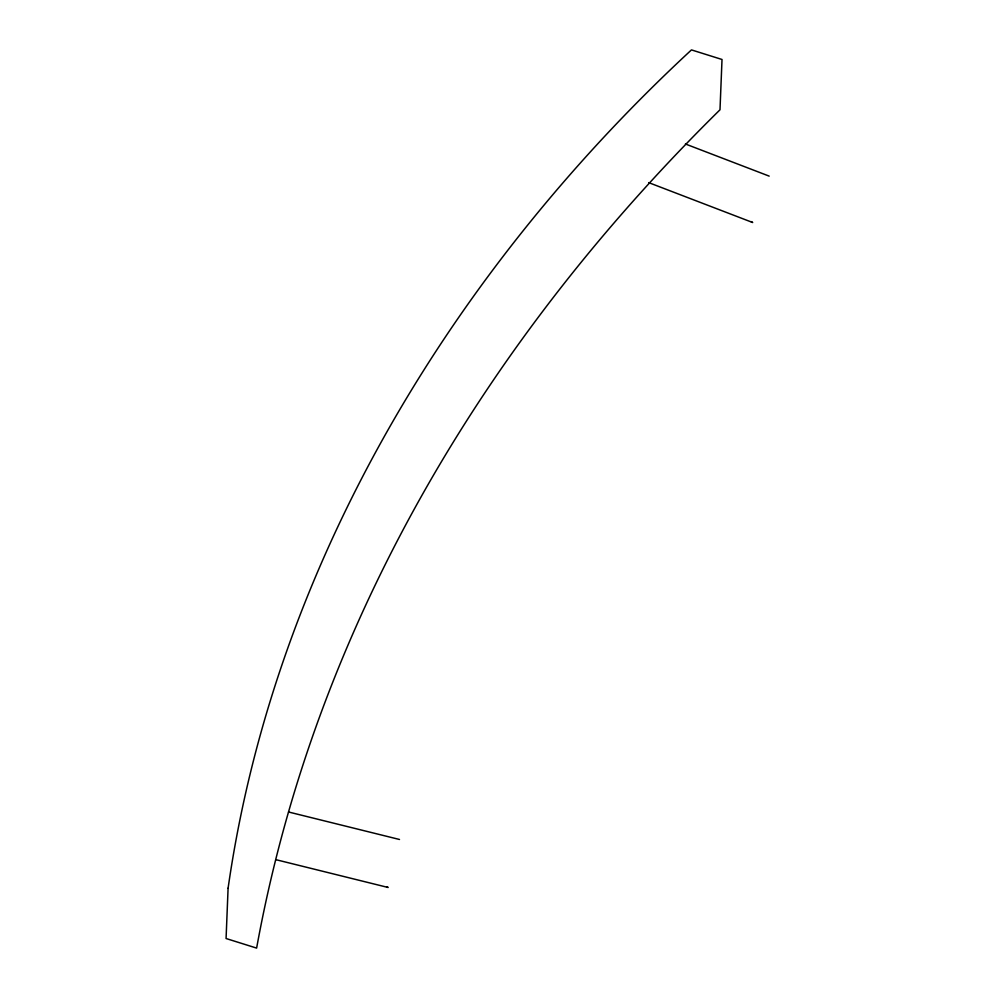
<?xml version="1.0" encoding="UTF-8"?>
<svg xmlns="http://www.w3.org/2000/svg" width="998" height="998" viewBox="0 0 998 998"><rect width="100%" height="100%" fill="white"/><g stroke="black" fill="none" stroke-linecap="round" stroke-linejoin="round"><path stroke-width="1.5" d="M288.559 811.998L399.499 839.48M275.71 859.627L388.135 887.484L387.112 886.735M685.414 143.986L769.184 176.122M648.7 182.622L752.692 222.517L751.082 221.581M228.093 888.208L226.072 938.519L256.623 948.1A2513.338 1844.104 2.3 0 1 719.995 109.792L722.016 59.481L691.464 49.9C453.379 270.184 274.525 564.032 228.093 888.208"/></g></svg>
